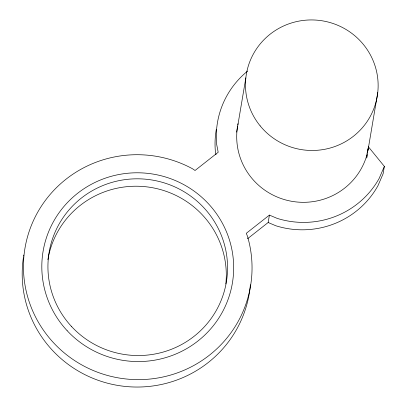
<?xml version="1.0" encoding="UTF-8"?>
<svg xmlns="http://www.w3.org/2000/svg" width="407" height="407" viewBox="0 0 407 407"><rect width="100%" height="100%" fill="white"/><g stroke="black" fill="none" stroke-linecap="round" stroke-linejoin="round"><path stroke-width="0.61" d="M236.671 132.127L245.848 77.854M247.481 238.787L268.162 222.507L269.414 215.1L277.111 218.361A86.788 85.307 9.6 0 0 379.171 178.388L384.361 166.392L368.462 146.896L366.341 156.914A66.366 65.237 9.6 0 1 287.698 200.468A66.366 65.237 9.6 0 1 237.581 126.089M367.521 152.452L368.462 146.896M367.948 150.565L377.762 92.547M384.361 166.392L383.109 173.799L377.915 185.796A86.788 85.307 9.6 0 1 275.854 225.768L268.162 222.507M366.712 156.659L366.961 155.479M269.414 215.1L246.276 233.318L247.415 236.106A114.357 112.403 9.6 0 1 140.456 379.614A114.357 112.403 9.6 0 1 26.664 240.038A114.357 112.403 9.6 0 1 192.526 168.778L195.045 170.482L218.188 152.269L216.631 144.18A86.788 85.307 9.6 0 1 247.634 71.072M215.98 154.696L215.379 151.587A86.788 85.307 9.6 0 1 216.321 129.34M250.381 284.742A114.357 112.403 9.6 0 1 123.311 386.218A114.357 112.403 9.6 0 1 23.408 257.56M23.601 256.313A114.357 112.403 9.6 0 1 23.809 255.067M237.795 124.888A66.366 65.237 9.6 0 1 238.029 123.687M47.873 259.737A89.85 88.319 9.6 0 1 148.28 187.052A89.85 88.319 9.6 0 1 225.849 283.918M367.506 153.678A66.366 65.237 9.6 0 1 366.743 158.043M67.14 330.682A95.976 94.343 9.6 0 0 229.289 295.894A95.976 94.343 9.6 0 0 116.799 174.949A95.976 94.343 9.6 0 0 67.14 330.682M71.642 326.628A89.85 88.319 9.6 0 0 223.448 294.058A89.85 88.319 9.6 0 0 118.132 180.835A89.85 88.319 9.6 0 0 71.642 326.628M260.149 125.865A66.366 65.237 9.6 0 0 373.677 109.086A66.366 65.237 9.6 0 0 301.587 20.66A66.366 65.237 9.6 0 0 260.149 125.865"/></g></svg>
